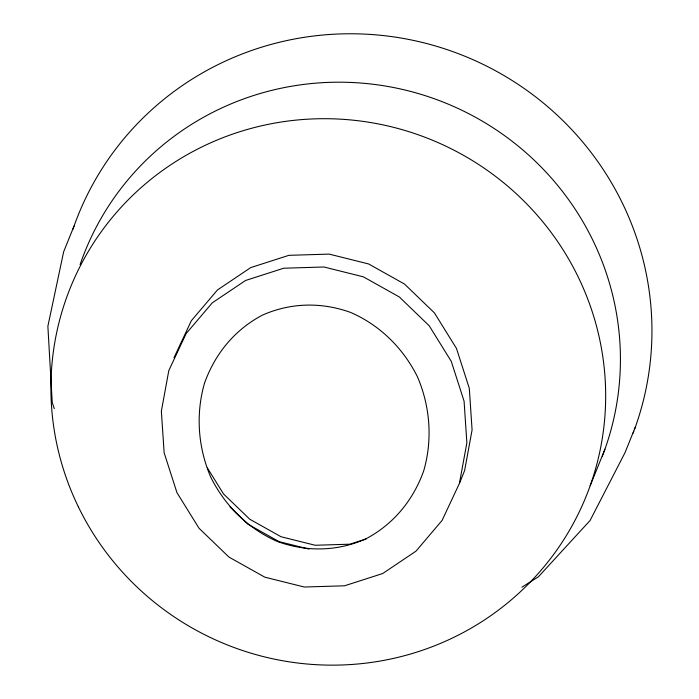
<?xml version="1.0" encoding="UTF-8"?>
<svg xmlns="http://www.w3.org/2000/svg" width="699" height="699" viewBox="0 0 699 699"><rect width="100%" height="100%" fill="white"/><g stroke="black" fill="none" stroke-linecap="round" stroke-linejoin="round"><path stroke-width="1.05" d="M459.418 483.437L466.871 442.817L464.084 401.209L451.266 361.339L429.212 325.786L399.286 296.944L363.401 276.848L323.952 266.992L283.689 268.224L245.55 280.482L212.26 302.842L186.126 333.606L168.809 370.575L161.355 411.204L164.143 452.803L176.961 492.681L199.014 528.226L228.94 557.068L264.825 577.173L304.275 587.02L344.537 585.797L382.676 573.538L415.957 551.179L442.1 520.406L459.418 483.437L464.625 470.541L472.087 429.92L469.3 388.321L456.473 348.443L434.42 312.89L404.494 284.056L368.609 263.951L329.159 254.104L288.897 255.327L250.758 267.586L217.476 289.945L191.334 320.719L174.025 357.678M74.042 226.065L63.653 251.78L47.873 326.276L52.242 402.51L54.286 408.662M590.183 485.7L604.932 449.204M635.347 427.063L624.958 452.777L590.07 520.502L538.387 576.815L521.908 587.212M366.276 538.92L349.841 544.198L315.162 545.255L281.024 536.736L249.753 519.217L223.479 493.896L207.437 468.033M309.054 549.108L279.05 541.62L247.778 524.101L230.006 506.967M80.079 264.668A278.193 272.409 22 0 1 436.491 99.538A278.193 272.409 22 0 1 602.32 456.237M72.976 229.123A298.115 291.92 22 0 1 452.122 51.368A298.115 291.92 22 0 1 634.613 429.099M633.862 431.126A298.115 291.92 22 0 1 633.102 433.153M204.458 383.349C195.554 414.42 198.035 447.5 210.749 477.146C224.912 505.7 248.241 528.846 277.582 541.568C306.721 552.07 337.425 551.459 365.822 538.885C393.589 524.189 413.301 500.152 423.769 470.663C432.672 439.601 430.191 406.521 417.478 376.866C403.306 348.312 379.985 325.175 350.645 312.444C321.505 301.942 290.801 302.553 262.405 315.135C234.628 329.823 214.925 353.86 204.458 383.349M78.489 507.107A278.193 272.409 22 0 0 557.627 548.898A278.193 272.409 22 0 0 348.749 119.765A278.193 272.409 22 0 0 78.489 507.107"/></g></svg>
